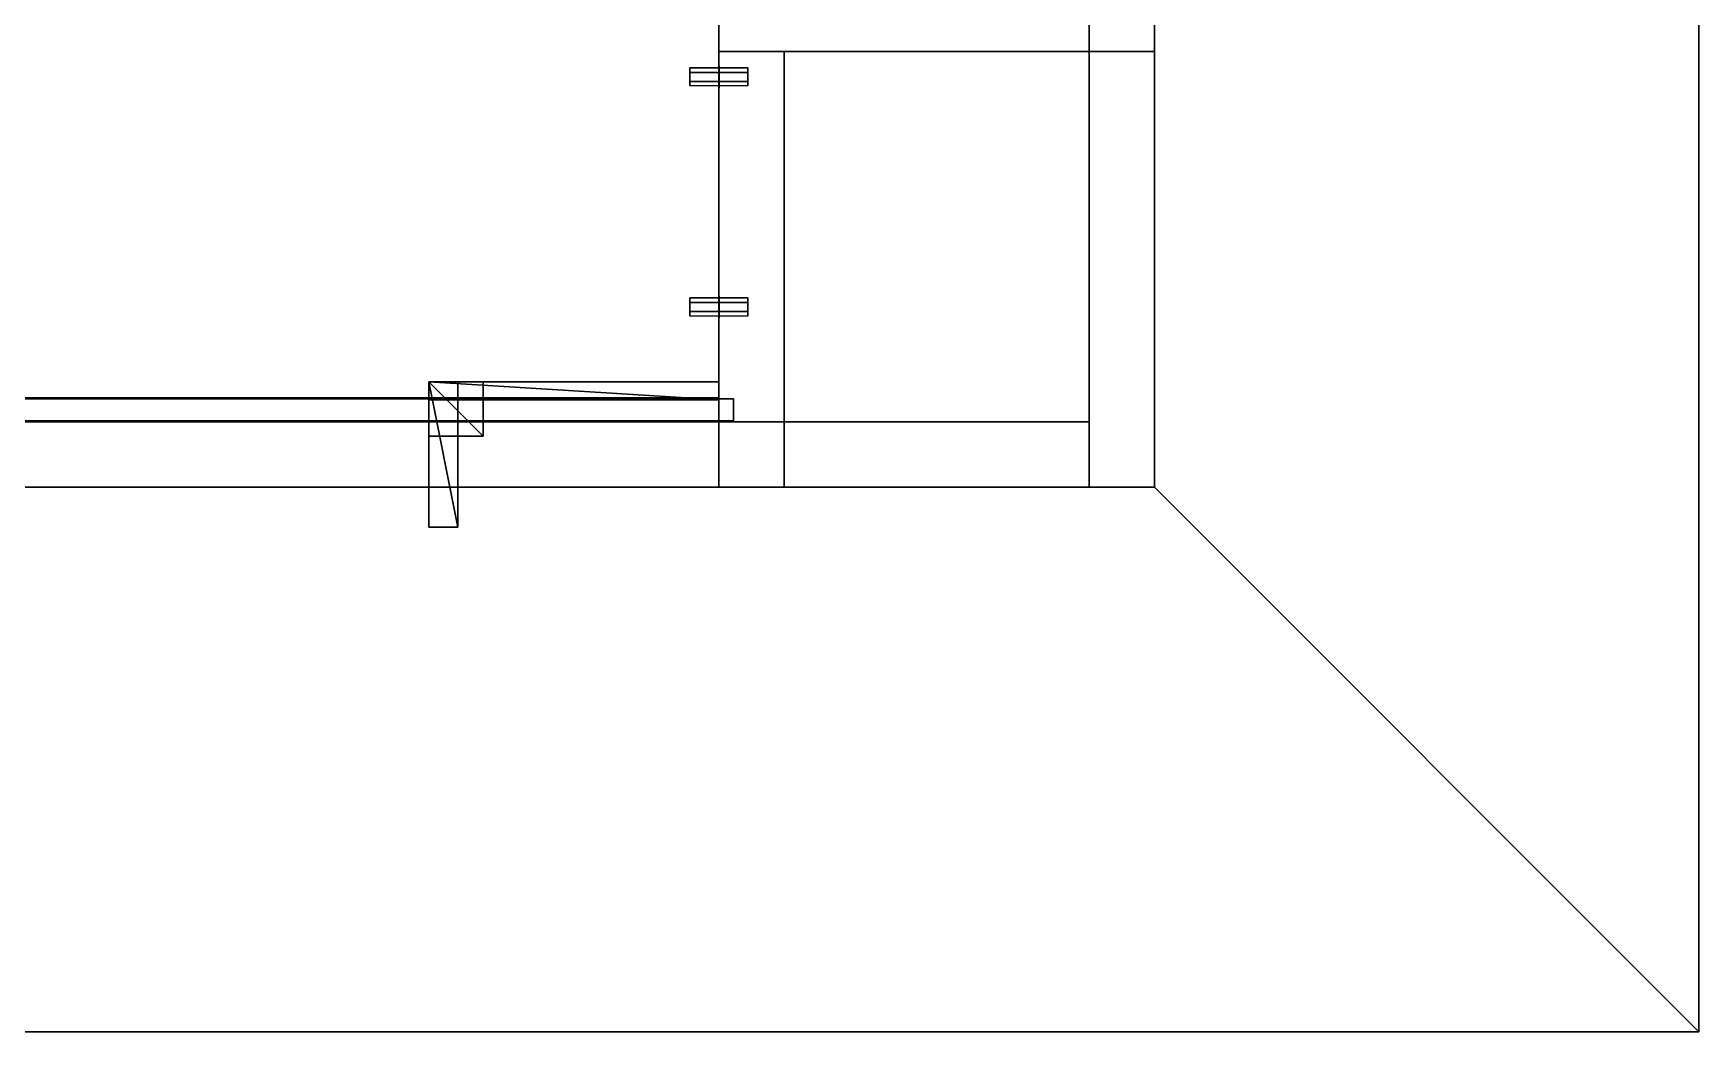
# Model space of a CAD drawing. Extents: x 0 to 4068, y -4475 to 0.
# Drawn here: x 3609 to 4068, y -4475 to -4200 of the extents above; entities that cross this region are included whole.
import ezdxf

# ---------------------------------------------------------------- set-up
doc = ezdxf.new("R2010")
doc.units = 0
for name, color, linetype in [('LAYER0', 7, 'CONTINUOUS'), ('LAYER197', 7, 'CONTINUOUS'), ('LAYER201', 7, 'CONTINUOUS'), ('LAYER202', 7, 'CONTINUOUS'), ('LAYER227', 2, 'CONTINUOUS'), ('LAYER228', 7, 'CONTINUOUS'), ('LAYER229', 253, 'CONTINUOUS'), ('LAYER230', 253, 'CONTINUOUS'), ('LAYER231', 253, 'CONTINUOUS'), ('LAYER232', 253, 'CONTINUOUS'), ('LAYER233', 253, 'CONTINUOUS'), ('LAYER234', 253, 'CONTINUOUS'), ('LAYER236', 7, 'CONTINUOUS'), ('LAYER238', 7, 'CONTINUOUS'), ('LAYER241', 7, 'CONTINUOUS'), ('LAYER246', 254, 'CONTINUOUS'), ('LAYER247', 254, 'CONTINUOUS'), ('LAYER357', 45, 'CONTINUOUS'), ('LAYER361', 7, 'CONTINUOUS'), ('LAYER4', 7, 'CONTINUOUS'), ('LAYER41', 7, 'CONTINUOUS'), ('LAYER410', 45, 'CONTINUOUS'), ('LAYER411', 45, 'CONTINUOUS'), ('LAYER42', 7, 'CONTINUOUS'), ('LAYER44', 7, 'CONTINUOUS'), ('LAYER49', 7, 'CONTINUOUS'), ('LAYER50', 7, 'CONTINUOUS'), ('LAYER51', 7, 'CONTINUOUS'), ('LAYER76', 2, 'CONTINUOUS'), ('LAYER77', 7, 'CONTINUOUS'), ('LAYER78', 253, 'CONTINUOUS'), ('LAYER79', 253, 'CONTINUOUS'), ('LAYER80', 253, 'CONTINUOUS'), ('LAYER81', 253, 'CONTINUOUS'), ('LAYER82', 253, 'CONTINUOUS'), ('LAYER824', 45, 'CONTINUOUS'), ('LAYER83', 253, 'CONTINUOUS'), ('LAYER84', 7, 'CONTINUOUS'), ('LAYER89', 254, 'CONTINUOUS'), ('LAYER90', 254, 'CONTINUOUS')]:
    doc.layers.add(name, color=color, linetype=linetype)

msp = doc.modelspace()

# ---------------------------------------------------------------- linework, layer by layer
at = {"layer": 'LAYER0', "invisible_edges": 1}
for points in [[(4068, 0), (0, -4475), (0, 0), (4068, 0)], [(4068, -4475, 5), (0, 0, 5), (0, -4475, 5), (4068, -4475, 5)], [(0, 0, 5), (4068, -4475, 5), (4068, 0, 5), (0, 0, 5)], [(0, -4475), (4068, 0), (4068, -4475), (0, -4475)], [(4068, 0), (4068, -4475, 5), (4068, -4475), (4068, 0)], [(4068, -4475, 5), (4068, 0), (4068, 0, 5), (4068, -4475, 5)], [(4068, -4475, 5), (0, -4475), (4068, -4475), (4068, -4475, 5)], [(0, -4475), (4068, -4475, 5), (0, -4475, 5), (0, -4475)]]:
    msp.add_3dface(points, dxfattribs=at)
at = {"layer": 'LAYER197', "invisible_edges": 1}
for points in [[(3518, -3434, 174), (3918, -4325, 174), (3918, -3434, 174), (3518, -3434, 174)], [(3918, -4325, 174), (3518, -3434, 174), (3518, -4325, 174), (3918, -4325, 174)], [(3518, -4325, 156), (3918, -3434, 156), (3918, -4325, 156), (3518, -4325, 156)], [(3918, -3434, 156), (3518, -4325, 156), (3518, -3434, 156), (3918, -3434, 156)], [(3918, -3434, 156), (3918, -4325, 174), (3918, -4325, 156), (3918, -3434, 156)], [(3918, -4325, 174), (3918, -3434, 156), (3918, -3434, 174), (3918, -4325, 174)], [(3518, -4325, 156), (3918, -4325, 174), (3518, -4325, 174), (3518, -4325, 156)], [(3918, -4325, 174), (3518, -4325, 156), (3918, -4325, 156), (3918, -4325, 174)]]:
    msp.add_3dface(points, dxfattribs=at)
at = {"layer": 'LAYER201', "invisible_edges": 1}
for points in [[(3798, -4205, 174), (3798, -4325, 880), (3798, -4205, 880), (3798, -4205, 174)], [(3798, -4325, 880), (3798, -4205, 174), (3798, -4325, 174), (3798, -4325, 880)], [(3816, -4205, 880), (3798, -4325, 880), (3816, -4325, 880), (3816, -4205, 880)], [(3798, -4325, 880), (3816, -4205, 880), (3798, -4205, 880), (3798, -4325, 880)], [(3798, -4205, 174), (3816, -4325, 174), (3798, -4325, 174), (3798, -4205, 174)], [(3816, -4325, 174), (3798, -4205, 174), (3816, -4205, 174), (3816, -4325, 174)], [(3816, -4205, 880), (3798, -4205, 174), (3798, -4205, 880), (3816, -4205, 880)], [(3798, -4205, 174), (3816, -4205, 880), (3816, -4205, 174), (3798, -4205, 174)], [(3816, -4325, 174), (3816, -4205, 880), (3816, -4325, 880), (3816, -4325, 174)], [(3816, -4205, 880), (3816, -4325, 174), (3816, -4205, 174), (3816, -4205, 880)], [(3816, -4325, 174), (3798, -4325, 880), (3798, -4325, 174), (3816, -4325, 174)], [(3798, -4325, 880), (3816, -4325, 174), (3816, -4325, 880), (3798, -4325, 880)]]:
    msp.add_3dface(points, dxfattribs=at)
at = {"layer": 'LAYER202', "invisible_edges": 1}
for points in [[(3918, -4205, 880), (3798, -4187, 880), (3798, -4205, 880), (3918, -4205, 880)], [(3798, -4187, 880), (3918, -4205, 880), (3918, -4187, 880), (3798, -4187, 880)], [(3798, -4205, 174), (3798, -4187, 880), (3798, -4187, 174), (3798, -4205, 174)], [(3798, -4187, 880), (3798, -4205, 174), (3798, -4205, 880), (3798, -4187, 880)], [(3918, -4187, 174), (3798, -4205, 174), (3798, -4187, 174), (3918, -4187, 174)], [(3798, -4205, 174), (3918, -4187, 174), (3918, -4205, 174), (3798, -4205, 174)], [(3918, -4205, 880), (3918, -4187, 174), (3918, -4187, 880), (3918, -4205, 880)], [(3918, -4187, 174), (3918, -4205, 880), (3918, -4205, 174), (3918, -4187, 174)], [(3798, -4205, 174), (3918, -4205, 880), (3798, -4205, 880), (3798, -4205, 174)], [(3918, -4205, 880), (3798, -4205, 174), (3918, -4205, 174), (3918, -4205, 880)]]:
    msp.add_3dface(points, dxfattribs=at)
at = {"layer": 'LAYER227'}
for points in [[(3798, -4296, 816), (3798, -4301, 816), (3718, -4296, 816), (3798, -4296, 816)], [(3718, -4296, 816), (3798, -4301, 816), (3718, -4301, 816), (3718, -4296, 816)], [(3718, -4296, 816), (3718, -4301, 816), (3718, -4296, 839), (3718, -4296, 816)], [(3718, -4296, 839), (3718, -4301, 816), (3718, -4301, 839), (3718, -4296, 839)], [(3798, -4296, 816), (3718, -4296, 816), (3798, -4296, 839), (3798, -4296, 816)], [(3798, -4296, 839), (3718, -4296, 816), (3718, -4296, 839), (3798, -4296, 839)], [(3798, -4296, 839), (3718, -4296, 839), (3798, -4301, 839), (3798, -4296, 839)], [(3798, -4301, 839), (3718, -4296, 839), (3718, -4301, 839), (3798, -4301, 839)], [(3798, -4296, 839), (3798, -4301, 839), (3798, -4296, 816), (3798, -4296, 839)], [(3798, -4296, 816), (3798, -4301, 839), (3798, -4301, 816), (3798, -4296, 816)], [(3798, -4301, 839), (3718, -4301, 839), (3798, -4301, 816), (3798, -4301, 839)], [(3798, -4301, 816), (3718, -4301, 839), (3718, -4301, 816), (3798, -4301, 816)]]:
    msp.add_3dface(points, dxfattribs=at)
at = {"layer": 'LAYER228', "invisible_edges": 1}
for points in [[(3718, -4296, 839), (3798, -4296, 816), (3718, -4296, 816), (3718, -4296, 839)], [(3798, -4296, 816), (3718, -4296, 839), (3798, -4296, 839), (3798, -4296, 816)], [(3718, -4301, 816), (3798, -4296, 816), (3798, -4301, 816), (3718, -4301, 816)], [(3798, -4296, 816), (3718, -4301, 816), (3718, -4296, 816), (3798, -4296, 816)], [(3718, -4296, 839), (3798, -4301, 839), (3798, -4296, 839), (3718, -4296, 839)], [(3798, -4301, 839), (3718, -4296, 839), (3718, -4301, 839), (3798, -4301, 839)], [(3718, -4301, 816), (3718, -4296, 839), (3718, -4296, 816), (3718, -4301, 816)], [(3718, -4296, 839), (3718, -4301, 816), (3718, -4301, 839), (3718, -4296, 839)], [(3798, -4301, 839), (3798, -4296, 816), (3798, -4296, 839), (3798, -4301, 839)], [(3798, -4296, 816), (3798, -4301, 839), (3798, -4301, 816), (3798, -4296, 816)], [(3798, -4301, 839), (3718, -4301, 816), (3798, -4301, 816), (3798, -4301, 839)], [(3718, -4301, 816), (3798, -4301, 839), (3718, -4301, 839), (3718, -4301, 816)]]:
    msp.add_3dface(points, dxfattribs=at)
at = {"layer": 'LAYER229'}
for points in [[(3733, -4296, 816), (3733, -4311, 816), (3718, -4296, 816), (3733, -4296, 816)], [(3718, -4296, 816), (3733, -4311, 816), (3718, -4311, 816), (3718, -4296, 816)], [(3718, -4296, 816), (3718, -4311, 816), (3718, -4296, 831), (3718, -4296, 816)], [(3718, -4296, 831), (3718, -4311, 816), (3718, -4311, 831), (3718, -4296, 831)], [(3733, -4296, 816), (3718, -4296, 816), (3733, -4296, 831), (3733, -4296, 816)], [(3733, -4296, 831), (3718, -4296, 816), (3718, -4296, 831), (3733, -4296, 831)], [(3733, -4296, 831), (3718, -4296, 831), (3733, -4311, 831), (3733, -4296, 831)], [(3733, -4311, 831), (3718, -4296, 831), (3718, -4311, 831), (3733, -4311, 831)], [(3733, -4296, 831), (3733, -4311, 831), (3733, -4296, 816), (3733, -4296, 831)], [(3733, -4296, 816), (3733, -4311, 831), (3733, -4311, 816), (3733, -4296, 816)], [(3733, -4311, 831), (3718, -4311, 831), (3733, -4311, 816), (3733, -4311, 831)], [(3733, -4311, 816), (3718, -4311, 831), (3718, -4311, 816), (3733, -4311, 816)]]:
    msp.add_3dface(points, dxfattribs=at)
at = {"layer": 'LAYER230'}
for points in [[(3733, -4296, 816), (3733, -4311, 816), (3718, -4296, 816), (3733, -4296, 816)], [(3718, -4296, 816), (3733, -4311, 816), (3718, -4311, 816), (3718, -4296, 816)], [(3718, -4296, 816), (3718, -4311, 816), (3718, -4296, 831), (3718, -4296, 816)], [(3718, -4296, 831), (3718, -4311, 816), (3718, -4311, 831), (3718, -4296, 831)], [(3733, -4296, 816), (3718, -4296, 816), (3733, -4296, 831), (3733, -4296, 816)], [(3733, -4296, 831), (3718, -4296, 816), (3718, -4296, 831), (3733, -4296, 831)], [(3733, -4296, 831), (3718, -4296, 831), (3733, -4311, 831), (3733, -4296, 831)], [(3733, -4311, 831), (3718, -4296, 831), (3718, -4311, 831), (3733, -4311, 831)], [(3733, -4296, 831), (3733, -4311, 831), (3733, -4296, 816), (3733, -4296, 831)], [(3733, -4296, 816), (3733, -4311, 831), (3733, -4311, 816), (3733, -4296, 816)], [(3733, -4311, 831), (3718, -4311, 831), (3733, -4311, 816), (3733, -4311, 831)], [(3733, -4311, 816), (3718, -4311, 831), (3718, -4311, 816), (3733, -4311, 816)]]:
    msp.add_3dface(points, dxfattribs=at)
at = {"layer": 'LAYER231'}
for points in [[(3733, -4296, 816), (3733, -4311, 816), (3718, -4296, 816), (3733, -4296, 816)], [(3718, -4296, 816), (3733, -4311, 816), (3718, -4311, 816), (3718, -4296, 816)], [(3718, -4296, 816), (3718, -4311, 816), (3718, -4296, 831), (3718, -4296, 816)], [(3718, -4296, 831), (3718, -4311, 816), (3718, -4311, 831), (3718, -4296, 831)], [(3733, -4296, 816), (3718, -4296, 816), (3733, -4296, 831), (3733, -4296, 816)], [(3733, -4296, 831), (3718, -4296, 816), (3718, -4296, 831), (3733, -4296, 831)], [(3733, -4296, 831), (3718, -4296, 831), (3733, -4311, 831), (3733, -4296, 831)], [(3733, -4311, 831), (3718, -4296, 831), (3718, -4311, 831), (3733, -4311, 831)], [(3733, -4296, 831), (3733, -4311, 831), (3733, -4296, 816), (3733, -4296, 831)], [(3733, -4296, 816), (3733, -4311, 831), (3733, -4311, 816), (3733, -4296, 816)], [(3733, -4311, 831), (3718, -4311, 831), (3733, -4311, 816), (3733, -4311, 831)], [(3733, -4311, 816), (3718, -4311, 831), (3718, -4311, 816), (3733, -4311, 816)]]:
    msp.add_3dface(points, dxfattribs=at)
at = {"layer": 'LAYER232'}
for points in [[(3733, -4296, 816), (3733, -4311, 816), (3718, -4296, 816), (3733, -4296, 816)], [(3718, -4296, 816), (3733, -4311, 816), (3718, -4311, 816), (3718, -4296, 816)], [(3718, -4296, 816), (3718, -4311, 816), (3718, -4296, 831), (3718, -4296, 816)], [(3718, -4296, 831), (3718, -4311, 816), (3718, -4311, 831), (3718, -4296, 831)], [(3733, -4296, 816), (3718, -4296, 816), (3733, -4296, 831), (3733, -4296, 816)], [(3733, -4296, 831), (3718, -4296, 816), (3718, -4296, 831), (3733, -4296, 831)], [(3733, -4296, 831), (3718, -4296, 831), (3733, -4311, 831), (3733, -4296, 831)], [(3733, -4311, 831), (3718, -4296, 831), (3718, -4311, 831), (3733, -4311, 831)], [(3733, -4296, 831), (3733, -4311, 831), (3733, -4296, 816), (3733, -4296, 831)], [(3733, -4296, 816), (3733, -4311, 831), (3733, -4311, 816), (3733, -4296, 816)], [(3733, -4311, 831), (3718, -4311, 831), (3733, -4311, 816), (3733, -4311, 831)], [(3733, -4311, 816), (3718, -4311, 831), (3718, -4311, 816), (3733, -4311, 816)]]:
    msp.add_3dface(points, dxfattribs=at)
at = {"layer": 'LAYER233'}
for points in [[(3726, -4296, 816), (3726, -4336, 816), (3718, -4296, 816), (3726, -4296, 816)], [(3718, -4296, 816), (3726, -4336, 816), (3718, -4336, 816), (3718, -4296, 816)], [(3718, -4296, 816), (3718, -4336, 816), (3718, -4296, 824), (3718, -4296, 816)], [(3718, -4296, 824), (3718, -4336, 816), (3718, -4336, 824), (3718, -4296, 824)], [(3726, -4296, 816), (3718, -4296, 816), (3726, -4296, 824), (3726, -4296, 816)], [(3726, -4296, 824), (3718, -4296, 816), (3718, -4296, 824), (3726, -4296, 824)], [(3726, -4296, 824), (3718, -4296, 824), (3726, -4336, 824), (3726, -4296, 824)], [(3726, -4336, 824), (3718, -4296, 824), (3718, -4336, 824), (3726, -4336, 824)], [(3726, -4296, 824), (3726, -4336, 824), (3726, -4296, 816), (3726, -4296, 824)], [(3726, -4296, 816), (3726, -4336, 824), (3726, -4336, 816), (3726, -4296, 816)], [(3726, -4336, 824), (3718, -4336, 824), (3726, -4336, 816), (3726, -4336, 824)], [(3726, -4336, 816), (3718, -4336, 824), (3718, -4336, 816), (3726, -4336, 816)]]:
    msp.add_3dface(points, dxfattribs=at)
at = {"layer": 'LAYER234'}
for points in [[(3798, -4296, 816), (3798, -4301, 816), (3718, -4296, 816), (3798, -4296, 816)], [(3718, -4296, 816), (3798, -4301, 816), (3718, -4301, 816), (3718, -4296, 816)], [(3718, -4296, 816), (3718, -4301, 816), (3718, -4296, 832), (3718, -4296, 816)], [(3718, -4296, 832), (3718, -4301, 816), (3718, -4301, 832), (3718, -4296, 832)], [(3798, -4296, 816), (3718, -4296, 816), (3798, -4296, 832), (3798, -4296, 816)], [(3798, -4296, 832), (3718, -4296, 816), (3718, -4296, 832), (3798, -4296, 832)], [(3798, -4296, 832), (3718, -4296, 832), (3798, -4301, 832), (3798, -4296, 832)], [(3798, -4301, 832), (3718, -4296, 832), (3718, -4301, 832), (3798, -4301, 832)], [(3798, -4296, 832), (3798, -4301, 832), (3798, -4296, 816), (3798, -4296, 832)], [(3798, -4296, 816), (3798, -4301, 832), (3798, -4301, 816), (3798, -4296, 816)], [(3798, -4301, 832), (3718, -4301, 832), (3798, -4301, 816), (3798, -4301, 832)], [(3798, -4301, 816), (3718, -4301, 832), (3718, -4301, 816), (3798, -4301, 816)]]:
    msp.add_3dface(points, dxfattribs=at)
at = {"layer": 'LAYER236', "invisible_edges": 1}
for points in [[(3802, -4300.7, 879.5), (3077, -4306.7, 879.5), (3802, -4306.7, 879.5), (3802, -4300.7, 879.5)], [(3077, -4306.7, 879.5), (3802, -4300.7, 879.5), (3077, -4300.7, 879.5), (3077, -4306.7, 879.5)], [(3077, -4300.7, 170), (3802, -4306.7, 170), (3077, -4306.7, 170), (3077, -4300.7, 170)], [(3802, -4306.7, 170), (3077, -4300.7, 170), (3802, -4300.7, 170), (3802, -4306.7, 170)], [(3802, -4300.7, 879.5), (3077, -4300.7, 170), (3077, -4300.7, 879.5), (3802, -4300.7, 879.5)], [(3077, -4300.7, 170), (3802, -4300.7, 879.5), (3802, -4300.7, 170), (3077, -4300.7, 170)], [(3802, -4306.7, 170), (3802, -4300.7, 879.5), (3802, -4306.7, 879.5), (3802, -4306.7, 170)], [(3802, -4300.7, 879.5), (3802, -4306.7, 170), (3802, -4300.7, 170), (3802, -4300.7, 879.5)], [(3802, -4306.7, 170), (3077, -4306.7, 879.5), (3077, -4306.7, 170), (3802, -4306.7, 170)], [(3077, -4306.7, 879.5), (3802, -4306.7, 170), (3802, -4306.7, 879.5), (3077, -4306.7, 879.5)]]:
    msp.add_3dface(points, dxfattribs=at)
at = {"layer": 'LAYER238', "invisible_edges": 1}
for points in [[(3798, -4307, 879.5), (3081, -4325, 879.5), (3798, -4325, 879.5), (3798, -4307, 879.5)], [(3081, -4325, 879.5), (3798, -4307, 879.5), (3081, -4307, 879.5), (3081, -4325, 879.5)], [(3081, -4307, 759.5), (3798, -4325, 759.5), (3081, -4325, 759.5), (3081, -4307, 759.5)], [(3798, -4325, 759.5), (3081, -4307, 759.5), (3798, -4307, 759.5), (3798, -4325, 759.5)], [(3798, -4307, 879.5), (3081, -4307, 759.5), (3081, -4307, 879.5), (3798, -4307, 879.5)], [(3081, -4307, 759.5), (3798, -4307, 879.5), (3798, -4307, 759.5), (3081, -4307, 759.5)], [(3798, -4325, 759.5), (3798, -4307, 879.5), (3798, -4325, 879.5), (3798, -4325, 759.5)], [(3798, -4307, 879.5), (3798, -4325, 759.5), (3798, -4307, 759.5), (3798, -4307, 879.5)], [(3798, -4325, 759.5), (3081, -4325, 879.5), (3081, -4325, 759.5), (3798, -4325, 759.5)], [(3081, -4325, 879.5), (3798, -4325, 759.5), (3798, -4325, 879.5), (3081, -4325, 879.5)]]:
    msp.add_3dface(points, dxfattribs=at)
at = {"layer": 'LAYER241'}
for points, invisible_edges in [([(3798, -4187, 526.5), (3538, -3434, 526.5), (3798, -4300.4, 526.5), (3798, -4187, 526.5)], 3), ([(3798, -4300.4, 526.5), (3538, -3434, 526.5), (3538, -3945, 526.5), (3798, -4300.4, 526.5)], 5), ([(3798, -4187, 508.5), (3081, -4300.4, 508.5), (3538, -3945, 508.5), (3798, -4187, 508.5)], 7), ([(3798, -4300.4, 526.5), (3538, -3945, 526.5), (3081, -4300.4, 526.5), (3798, -4300.4, 526.5)], 3), ([(3081, -4300.4, 508.5), (3798, -4187, 508.5), (3798, -4300.4, 508.5), (3081, -4300.4, 508.5)], 1), ([(3798, -4300.4, 526.5), (3798, -4187, 508.5), (3798, -4187, 526.5), (3798, -4300.4, 526.5)], 1), ([(3798, -4187, 508.5), (3798, -4300.4, 526.5), (3798, -4300.4, 508.5), (3798, -4187, 508.5)], 1), ([(3798, -4300.4, 526.5), (3081, -4300.4, 508.5), (3798, -4300.4, 508.5), (3798, -4300.4, 526.5)], 1), ([(3081, -4300.4, 508.5), (3798, -4300.4, 526.5), (3081, -4300.4, 526.5), (3081, -4300.4, 508.5)], 1)]:
    msp.add_3dface(points, dxfattribs=dict(at, invisible_edges=invisible_edges))
at = {"layer": 'LAYER246'}
for points in [[(3790, -4277.9, 506), (3790, -4272.9, 506), (3790, -4274.15, 508.165), (3790, -4276.65, 508.165)], [(3790, -4277.9, 506), (3790, -4276.65, 503.835), (3790, -4274.15, 503.835), (3790, -4272.9, 506)], [(3797.95, -4272.4, 506), (3797.95, -4278.4, 506), (3797.95, -4276.9, 508.598), (3797.95, -4273.9, 508.598)], [(3797.95, -4272.4, 506), (3797.95, -4278.4, 506), (3797.95, -4276.9, 503.402), (3797.95, -4273.9, 503.402)], [(3798.05, -4272.4, 506), (3798.05, -4278.4, 506), (3798.05, -4276.9, 508.598), (3798.05, -4273.9, 508.598)], [(3798.05, -4272.4, 506), (3798.05, -4278.4, 506), (3798.05, -4276.9, 503.402), (3798.05, -4273.9, 503.402)], [(3806, -4277.9, 506), (3806, -4272.9, 506), (3806, -4274.15, 508.165), (3806, -4276.65, 508.165)], [(3806, -4277.9, 506), (3806, -4276.65, 503.835), (3806, -4274.15, 503.835), (3806, -4272.9, 506)]]:
    msp.add_3dface(points, dxfattribs=at)
at = {"layer": 'LAYER247'}
for points in [[(3790, -4214.5, 506), (3790, -4209.5, 506), (3790, -4210.75, 508.165), (3790, -4213.25, 508.165)], [(3790, -4214.5, 506), (3790, -4213.25, 503.835), (3790, -4210.75, 503.835), (3790, -4209.5, 506)], [(3797.95, -4209, 506), (3797.95, -4215, 506), (3797.95, -4213.5, 508.598), (3797.95, -4210.5, 508.598)], [(3797.95, -4209, 506), (3797.95, -4215, 506), (3797.95, -4213.5, 503.402), (3797.95, -4210.5, 503.402)], [(3798.05, -4209, 506), (3798.05, -4215, 506), (3798.05, -4213.5, 508.598), (3798.05, -4210.5, 508.598)], [(3798.05, -4209, 506), (3798.05, -4215, 506), (3798.05, -4213.5, 503.402), (3798.05, -4210.5, 503.402)], [(3806, -4214.5, 506), (3806, -4209.5, 506), (3806, -4210.75, 508.165), (3806, -4213.25, 508.165)], [(3806, -4214.5, 506), (3806, -4213.25, 503.835), (3806, -4210.75, 503.835), (3806, -4209.5, 506)]]:
    msp.add_3dface(points, dxfattribs=at)
at = {"layer": 'LAYER357', "invisible_edges": 1}
for points in [[(3495, -4307, 898), (3900, -4325, 898), (3495, -4325, 898), (3495, -4307, 898)], [(3900, -4325, 898), (3495, -4307, 898), (3900, -4307, 898), (3900, -4325, 898)], [(3900, -4307, 1687), (3495, -4325, 1687), (3900, -4325, 1687), (3900, -4307, 1687)], [(3495, -4325, 1687), (3900, -4307, 1687), (3495, -4307, 1687), (3495, -4325, 1687)], [(3495, -4307, 898), (3900, -4307, 1687), (3900, -4307, 898), (3495, -4307, 898)], [(3900, -4307, 1687), (3495, -4307, 898), (3495, -4307, 1687), (3900, -4307, 1687)], [(3900, -4307, 1687), (3900, -4325, 898), (3900, -4307, 898), (3900, -4307, 1687)], [(3900, -4325, 898), (3900, -4307, 1687), (3900, -4325, 1687), (3900, -4325, 898)], [(3495, -4325, 1687), (3900, -4325, 898), (3900, -4325, 1687), (3495, -4325, 1687)], [(3900, -4325, 898), (3495, -4325, 1687), (3495, -4325, 898), (3900, -4325, 898)]]:
    msp.add_3dface(points, dxfattribs=at)
at = {"layer": 'LAYER361', "invisible_edges": 1}
for points in [[(4068, -2754, 5), (3918, -4325, 5), (3918, -2886, 5), (4068, -2754, 5)], [(3918, -4325, 5), (4068, -2754, 5), (4068, -4475, 5), (3918, -4325, 5)], [(3918, -2886, 2415), (4068, -4475, 2415), (4068, -2754, 2415), (3918, -2886, 2415)], [(4068, -2754, 5), (4068, -4475, 2415), (4068, -4475, 5), (4068, -2754, 5)], [(4068, -4475, 2415), (4068, -2754, 5), (4068, -2754, 2415), (4068, -4475, 2415)], [(3918, -2886, 2415), (3918, -4325, 5), (3918, -4325, 2415), (3918, -2886, 2415)], [(3918, -4325, 5), (3918, -2886, 2415), (3918, -2886, 5), (3918, -4325, 5)], [(4068, -4475, 2415), (3918, -2886, 2415), (3918, -4325, 2415), (4068, -4475, 2415)], [(3918, -4325, 2415), (4068, -4475, 5), (4068, -4475, 2415), (3918, -4325, 2415)], [(4068, -4475, 5), (3918, -4325, 2415), (3918, -4325, 5), (4068, -4475, 5)]]:
    msp.add_3dface(points, dxfattribs=at)
at = {"layer": 'LAYER4'}
for points, invisible_edges in [([(180, -4325, 5), (4068, -4475, 5), (30, -4475, 5), (180, -4325, 5)], 1), ([(4068, -4475, 2415), (180, -4325, 2415), (30, -4475, 2415), (4068, -4475, 2415)], 1), ([(4068, -4475, 5), (180, -4325, 5), (3918, -4325, 5), (4068, -4475, 5)], 1), ([(3918, -4325, 2415), (3345.5, -4325, 1847.5), (180, -4325, 2415), (3918, -4325, 2415)], 3), ([(180, -4325, 5), (804.5, -4325, 1129.5), (3918, -4325, 5), (180, -4325, 5)], 3), ([(180, -4325, 2415), (4068, -4475, 2415), (3918, -4325, 2415), (180, -4325, 2415)], 1), ([(864.5, -4325, 1129.5), (3918, -4325, 5), (804.5, -4325, 1129.5), (864.5, -4325, 1129.5)], 3), ([(3345.5, -4325, 1137.5), (3918, -4325, 5), (864.5, -4325, 1129.5), (3345.5, -4325, 1137.5)], 7), ([(3918, -4325, 2415), (3345.5, -4325, 1767.5), (3345.5, -4325, 1847.5), (3918, -4325, 2415)], 5), ([(3918, -4325, 2415), (3345.5, -4325, 1217.5), (3345.5, -4325, 1767.5), (3918, -4325, 2415)], 7), ([(3918, -4325, 2415), (3345.5, -4325, 1137.5), (3345.5, -4325, 1217.5), (3918, -4325, 2415)], 5), ([(3918, -4325, 5), (3345.5, -4325, 1137.5), (3918, -4325, 2415), (3918, -4325, 5)], 3), ([(3918, -4325, 5), (4068, -4475, 2415), (4068, -4475, 5), (3918, -4325, 5)], 1), ([(4068, -4475, 2415), (3918, -4325, 5), (3918, -4325, 2415), (4068, -4475, 2415)], 1), ([(4068, -4475, 2415), (30, -4475, 5), (4068, -4475, 5), (4068, -4475, 2415)], 1), ([(30, -4475, 5), (4068, -4475, 2415), (30, -4475, 2415), (30, -4475, 5)], 1)]:
    msp.add_3dface(points, dxfattribs=dict(at, invisible_edges=invisible_edges))
at = {"layer": 'LAYER41', "invisible_edges": 1}
for points in [[(3798, -4307, 2346), (3081, -4325, 2346), (3798, -4325, 2346), (3798, -4307, 2346)], [(3081, -4325, 2346), (3798, -4307, 2346), (3081, -4307, 2346), (3081, -4325, 2346)], [(3081, -4307, 2226), (3798, -4325, 2226), (3081, -4325, 2226), (3081, -4307, 2226)], [(3798, -4325, 2226), (3081, -4307, 2226), (3798, -4307, 2226), (3798, -4325, 2226)], [(3798, -4307, 2346), (3081, -4307, 2226), (3081, -4307, 2346), (3798, -4307, 2346)], [(3081, -4307, 2226), (3798, -4307, 2346), (3798, -4307, 2226), (3081, -4307, 2226)], [(3798, -4325, 2226), (3798, -4307, 2346), (3798, -4325, 2346), (3798, -4325, 2226)], [(3798, -4307, 2346), (3798, -4325, 2226), (3798, -4307, 2226), (3798, -4307, 2346)], [(3798, -4325, 2226), (3081, -4325, 2346), (3081, -4325, 2226), (3798, -4325, 2226)], [(3081, -4325, 2346), (3798, -4325, 2226), (3798, -4325, 2346), (3081, -4325, 2346)]]:
    msp.add_3dface(points, dxfattribs=at)
at = {"layer": 'LAYER410', "invisible_edges": 1}
for points in [[(3900, -4325, 898), (3918, -3434, 898), (3918, -4325, 898), (3900, -4325, 898)], [(3918, -3434, 898), (3900, -4325, 898), (3900, -3434, 898), (3918, -3434, 898)], [(3900, -3434, 1687), (3918, -4325, 1687), (3918, -3434, 1687), (3900, -3434, 1687)], [(3918, -4325, 1687), (3900, -3434, 1687), (3900, -4325, 1687), (3918, -4325, 1687)], [(3900, -4325, 898), (3900, -3434, 1687), (3900, -3434, 898), (3900, -4325, 898)], [(3900, -3434, 1687), (3900, -4325, 898), (3900, -4325, 1687), (3900, -3434, 1687)], [(3918, -4325, 1687), (3918, -3434, 898), (3918, -3434, 1687), (3918, -4325, 1687)], [(3918, -3434, 898), (3918, -4325, 1687), (3918, -4325, 898), (3918, -3434, 898)], [(3918, -4325, 1687), (3900, -4325, 898), (3918, -4325, 898), (3918, -4325, 1687)], [(3900, -4325, 898), (3918, -4325, 1687), (3900, -4325, 1687), (3900, -4325, 898)]]:
    msp.add_3dface(points, dxfattribs=at)
at = {"layer": 'LAYER411', "invisible_edges": 1}
for points in [[(3495, -4325, 1705), (3918, -3416, 1705), (3495, -3416, 1705), (3495, -4325, 1705)], [(3918, -3416, 1705), (3495, -4325, 1705), (3918, -4325, 1705), (3918, -3416, 1705)], [(3918, -4325, 1687), (3495, -3416, 1687), (3918, -3416, 1687), (3918, -4325, 1687)], [(3495, -3416, 1687), (3918, -4325, 1687), (3495, -4325, 1687), (3495, -3416, 1687)], [(3918, -4325, 1687), (3918, -3416, 1705), (3918, -4325, 1705), (3918, -4325, 1687)], [(3918, -3416, 1705), (3918, -4325, 1687), (3918, -3416, 1687), (3918, -3416, 1705)], [(3495, -4325, 1705), (3918, -4325, 1687), (3918, -4325, 1705), (3495, -4325, 1705)], [(3918, -4325, 1687), (3495, -4325, 1705), (3495, -4325, 1687), (3918, -4325, 1687)]]:
    msp.add_3dface(points, dxfattribs=at)
at = {"layer": 'LAYER42', "invisible_edges": 1}
for points in [[(3518, -3434, 2364), (3918, -4325, 2364), (3918, -3434, 2364), (3518, -3434, 2364)], [(3918, -4325, 2364), (3518, -3434, 2364), (3518, -4325, 2364), (3918, -4325, 2364)], [(3518, -4325, 2346), (3918, -3434, 2346), (3918, -4325, 2346), (3518, -4325, 2346)], [(3918, -3434, 2346), (3518, -4325, 2346), (3518, -3434, 2346), (3918, -3434, 2346)], [(3918, -3434, 2346), (3918, -4325, 2364), (3918, -4325, 2346), (3918, -3434, 2346)], [(3918, -4325, 2364), (3918, -3434, 2346), (3918, -3434, 2364), (3918, -4325, 2364)], [(3518, -4325, 2346), (3918, -4325, 2364), (3518, -4325, 2364), (3518, -4325, 2346)], [(3918, -4325, 2364), (3518, -4325, 2346), (3918, -4325, 2346), (3918, -4325, 2364)]]:
    msp.add_3dface(points, dxfattribs=at)
at = {"layer": 'LAYER44', "invisible_edges": 1}
for points in [[(3518, -3434, 1724), (3918, -4325, 1724), (3918, -3434, 1724), (3518, -3434, 1724)], [(3918, -4325, 1724), (3518, -3434, 1724), (3518, -4325, 1724), (3918, -4325, 1724)], [(3518, -4325, 1706), (3918, -3434, 1706), (3918, -4325, 1706), (3518, -4325, 1706)], [(3918, -3434, 1706), (3518, -4325, 1706), (3518, -3434, 1706), (3918, -3434, 1706)], [(3918, -3434, 1706), (3918, -4325, 1724), (3918, -4325, 1706), (3918, -3434, 1706)], [(3918, -4325, 1724), (3918, -3434, 1706), (3918, -3434, 1724), (3918, -4325, 1724)], [(3518, -4325, 1706), (3918, -4325, 1724), (3518, -4325, 1724), (3518, -4325, 1706)], [(3918, -4325, 1724), (3518, -4325, 1706), (3918, -4325, 1706), (3918, -4325, 1724)]]:
    msp.add_3dface(points, dxfattribs=at)
at = {"layer": 'LAYER49', "invisible_edges": 1}
for points in [[(3802, -4300.7, 2350), (3077, -4306.7, 2350), (3802, -4306.7, 2350), (3802, -4300.7, 2350)], [(3077, -4306.7, 2350), (3802, -4300.7, 2350), (3077, -4300.7, 2350), (3077, -4306.7, 2350)], [(3077, -4300.7, 1720), (3802, -4306.7, 1720), (3077, -4306.7, 1720), (3077, -4300.7, 1720)], [(3802, -4306.7, 1720), (3077, -4300.7, 1720), (3802, -4300.7, 1720), (3802, -4306.7, 1720)], [(3802, -4300.7, 2350), (3077, -4300.7, 1720), (3077, -4300.7, 2350), (3802, -4300.7, 2350)], [(3077, -4300.7, 1720), (3802, -4300.7, 2350), (3802, -4300.7, 1720), (3077, -4300.7, 1720)], [(3802, -4306.7, 1720), (3802, -4300.7, 2350), (3802, -4306.7, 2350), (3802, -4306.7, 1720)], [(3802, -4300.7, 2350), (3802, -4306.7, 1720), (3802, -4300.7, 1720), (3802, -4300.7, 2350)], [(3802, -4306.7, 1720), (3077, -4306.7, 2350), (3077, -4306.7, 1720), (3802, -4306.7, 1720)], [(3077, -4306.7, 2350), (3802, -4306.7, 1720), (3802, -4306.7, 2350), (3077, -4306.7, 2350)]]:
    msp.add_3dface(points, dxfattribs=at)
at = {"layer": 'LAYER50', "invisible_edges": 1}
for points in [[(3798, -4205, 1724), (3798, -4325, 2346), (3798, -4205, 2346), (3798, -4205, 1724)], [(3798, -4325, 2346), (3798, -4205, 1724), (3798, -4325, 1724), (3798, -4325, 2346)], [(3816, -4205, 2346), (3798, -4325, 2346), (3816, -4325, 2346), (3816, -4205, 2346)], [(3798, -4325, 2346), (3816, -4205, 2346), (3798, -4205, 2346), (3798, -4325, 2346)], [(3798, -4205, 1724), (3816, -4325, 1724), (3798, -4325, 1724), (3798, -4205, 1724)], [(3816, -4325, 1724), (3798, -4205, 1724), (3816, -4205, 1724), (3816, -4325, 1724)], [(3816, -4205, 2346), (3798, -4205, 1724), (3798, -4205, 2346), (3816, -4205, 2346)], [(3798, -4205, 1724), (3816, -4205, 2346), (3816, -4205, 1724), (3798, -4205, 1724)], [(3816, -4325, 1724), (3816, -4205, 2346), (3816, -4325, 2346), (3816, -4325, 1724)], [(3816, -4205, 2346), (3816, -4325, 1724), (3816, -4205, 1724), (3816, -4205, 2346)], [(3816, -4325, 1724), (3798, -4325, 2346), (3798, -4325, 1724), (3816, -4325, 1724)], [(3798, -4325, 2346), (3816, -4325, 1724), (3816, -4325, 2346), (3798, -4325, 2346)]]:
    msp.add_3dface(points, dxfattribs=at)
at = {"layer": 'LAYER51', "invisible_edges": 1}
for points in [[(3918, -4205, 2346), (3798, -4187, 2346), (3798, -4205, 2346), (3918, -4205, 2346)], [(3798, -4187, 2346), (3918, -4205, 2346), (3918, -4187, 2346), (3798, -4187, 2346)], [(3798, -4205, 1724), (3798, -4187, 2346), (3798, -4187, 1724), (3798, -4205, 1724)], [(3798, -4187, 2346), (3798, -4205, 1724), (3798, -4205, 2346), (3798, -4187, 2346)], [(3918, -4187, 1724), (3798, -4205, 1724), (3798, -4187, 1724), (3918, -4187, 1724)], [(3798, -4205, 1724), (3918, -4187, 1724), (3918, -4205, 1724), (3798, -4205, 1724)], [(3918, -4205, 2346), (3918, -4187, 1724), (3918, -4187, 2346), (3918, -4205, 2346)], [(3918, -4187, 1724), (3918, -4205, 2346), (3918, -4205, 1724), (3918, -4187, 1724)], [(3798, -4205, 1724), (3918, -4205, 2346), (3798, -4205, 2346), (3798, -4205, 1724)], [(3918, -4205, 2346), (3798, -4205, 1724), (3918, -4205, 1724), (3918, -4205, 2346)]]:
    msp.add_3dface(points, dxfattribs=at)
at = {"layer": 'LAYER76'}
for points in [[(3798, -4296, 2300), (3798, -4301, 2300), (3718, -4296, 2300), (3798, -4296, 2300)], [(3718, -4296, 2300), (3798, -4301, 2300), (3718, -4301, 2300), (3718, -4296, 2300)], [(3718, -4296, 2300), (3718, -4301, 2300), (3718, -4296, 2323), (3718, -4296, 2300)], [(3718, -4296, 2323), (3718, -4301, 2300), (3718, -4301, 2323), (3718, -4296, 2323)], [(3798, -4296, 2300), (3718, -4296, 2300), (3798, -4296, 2323), (3798, -4296, 2300)], [(3798, -4296, 2323), (3718, -4296, 2300), (3718, -4296, 2323), (3798, -4296, 2323)], [(3798, -4296, 2323), (3718, -4296, 2323), (3798, -4301, 2323), (3798, -4296, 2323)], [(3798, -4301, 2323), (3718, -4296, 2323), (3718, -4301, 2323), (3798, -4301, 2323)], [(3798, -4296, 2323), (3798, -4301, 2323), (3798, -4296, 2300), (3798, -4296, 2323)], [(3798, -4296, 2300), (3798, -4301, 2323), (3798, -4301, 2300), (3798, -4296, 2300)], [(3798, -4301, 2323), (3718, -4301, 2323), (3798, -4301, 2300), (3798, -4301, 2323)], [(3798, -4301, 2300), (3718, -4301, 2323), (3718, -4301, 2300), (3798, -4301, 2300)]]:
    msp.add_3dface(points, dxfattribs=at)
at = {"layer": 'LAYER77', "invisible_edges": 1}
for points in [[(3718, -4296, 2323), (3798, -4296, 2300), (3718, -4296, 2300), (3718, -4296, 2323)], [(3798, -4296, 2300), (3718, -4296, 2323), (3798, -4296, 2323), (3798, -4296, 2300)], [(3718, -4301, 2300), (3798, -4296, 2300), (3798, -4301, 2300), (3718, -4301, 2300)], [(3798, -4296, 2300), (3718, -4301, 2300), (3718, -4296, 2300), (3798, -4296, 2300)], [(3718, -4296, 2323), (3798, -4301, 2323), (3798, -4296, 2323), (3718, -4296, 2323)], [(3798, -4301, 2323), (3718, -4296, 2323), (3718, -4301, 2323), (3798, -4301, 2323)], [(3718, -4301, 2300), (3718, -4296, 2323), (3718, -4296, 2300), (3718, -4301, 2300)], [(3718, -4296, 2323), (3718, -4301, 2300), (3718, -4301, 2323), (3718, -4296, 2323)], [(3798, -4301, 2323), (3798, -4296, 2300), (3798, -4296, 2323), (3798, -4301, 2323)], [(3798, -4296, 2300), (3798, -4301, 2323), (3798, -4301, 2300), (3798, -4296, 2300)], [(3798, -4301, 2323), (3718, -4301, 2300), (3798, -4301, 2300), (3798, -4301, 2323)], [(3718, -4301, 2300), (3798, -4301, 2323), (3718, -4301, 2323), (3718, -4301, 2300)]]:
    msp.add_3dface(points, dxfattribs=at)
at = {"layer": 'LAYER78'}
for points in [[(3733, -4296, 2300), (3733, -4311, 2300), (3718, -4296, 2300), (3733, -4296, 2300)], [(3718, -4296, 2300), (3733, -4311, 2300), (3718, -4311, 2300), (3718, -4296, 2300)], [(3718, -4296, 2300), (3718, -4311, 2300), (3718, -4296, 2315), (3718, -4296, 2300)], [(3718, -4296, 2315), (3718, -4311, 2300), (3718, -4311, 2315), (3718, -4296, 2315)], [(3733, -4296, 2300), (3718, -4296, 2300), (3733, -4296, 2315), (3733, -4296, 2300)], [(3733, -4296, 2315), (3718, -4296, 2300), (3718, -4296, 2315), (3733, -4296, 2315)], [(3733, -4296, 2315), (3718, -4296, 2315), (3733, -4311, 2315), (3733, -4296, 2315)], [(3733, -4311, 2315), (3718, -4296, 2315), (3718, -4311, 2315), (3733, -4311, 2315)], [(3733, -4296, 2315), (3733, -4311, 2315), (3733, -4296, 2300), (3733, -4296, 2315)], [(3733, -4296, 2300), (3733, -4311, 2315), (3733, -4311, 2300), (3733, -4296, 2300)], [(3733, -4311, 2315), (3718, -4311, 2315), (3733, -4311, 2300), (3733, -4311, 2315)], [(3733, -4311, 2300), (3718, -4311, 2315), (3718, -4311, 2300), (3733, -4311, 2300)]]:
    msp.add_3dface(points, dxfattribs=at)
at = {"layer": 'LAYER79'}
for points in [[(3733, -4296, 2300), (3733, -4311, 2300), (3718, -4296, 2300), (3733, -4296, 2300)], [(3718, -4296, 2300), (3733, -4311, 2300), (3718, -4311, 2300), (3718, -4296, 2300)], [(3718, -4296, 2300), (3718, -4311, 2300), (3718, -4296, 2315), (3718, -4296, 2300)], [(3718, -4296, 2315), (3718, -4311, 2300), (3718, -4311, 2315), (3718, -4296, 2315)], [(3733, -4296, 2300), (3718, -4296, 2300), (3733, -4296, 2315), (3733, -4296, 2300)], [(3733, -4296, 2315), (3718, -4296, 2300), (3718, -4296, 2315), (3733, -4296, 2315)], [(3733, -4296, 2315), (3718, -4296, 2315), (3733, -4311, 2315), (3733, -4296, 2315)], [(3733, -4311, 2315), (3718, -4296, 2315), (3718, -4311, 2315), (3733, -4311, 2315)], [(3733, -4296, 2315), (3733, -4311, 2315), (3733, -4296, 2300), (3733, -4296, 2315)], [(3733, -4296, 2300), (3733, -4311, 2315), (3733, -4311, 2300), (3733, -4296, 2300)], [(3733, -4311, 2315), (3718, -4311, 2315), (3733, -4311, 2300), (3733, -4311, 2315)], [(3733, -4311, 2300), (3718, -4311, 2315), (3718, -4311, 2300), (3733, -4311, 2300)]]:
    msp.add_3dface(points, dxfattribs=at)
at = {"layer": 'LAYER80'}
for points in [[(3733, -4296, 2300), (3733, -4311, 2300), (3718, -4296, 2300), (3733, -4296, 2300)], [(3718, -4296, 2300), (3733, -4311, 2300), (3718, -4311, 2300), (3718, -4296, 2300)], [(3718, -4296, 2300), (3718, -4311, 2300), (3718, -4296, 2315), (3718, -4296, 2300)], [(3718, -4296, 2315), (3718, -4311, 2300), (3718, -4311, 2315), (3718, -4296, 2315)], [(3733, -4296, 2300), (3718, -4296, 2300), (3733, -4296, 2315), (3733, -4296, 2300)], [(3733, -4296, 2315), (3718, -4296, 2300), (3718, -4296, 2315), (3733, -4296, 2315)], [(3733, -4296, 2315), (3718, -4296, 2315), (3733, -4311, 2315), (3733, -4296, 2315)], [(3733, -4311, 2315), (3718, -4296, 2315), (3718, -4311, 2315), (3733, -4311, 2315)], [(3733, -4296, 2315), (3733, -4311, 2315), (3733, -4296, 2300), (3733, -4296, 2315)], [(3733, -4296, 2300), (3733, -4311, 2315), (3733, -4311, 2300), (3733, -4296, 2300)], [(3733, -4311, 2315), (3718, -4311, 2315), (3733, -4311, 2300), (3733, -4311, 2315)], [(3733, -4311, 2300), (3718, -4311, 2315), (3718, -4311, 2300), (3733, -4311, 2300)]]:
    msp.add_3dface(points, dxfattribs=at)
at = {"layer": 'LAYER81'}
for points in [[(3733, -4296, 2300), (3733, -4311, 2300), (3718, -4296, 2300), (3733, -4296, 2300)], [(3718, -4296, 2300), (3733, -4311, 2300), (3718, -4311, 2300), (3718, -4296, 2300)], [(3718, -4296, 2300), (3718, -4311, 2300), (3718, -4296, 2315), (3718, -4296, 2300)], [(3718, -4296, 2315), (3718, -4311, 2300), (3718, -4311, 2315), (3718, -4296, 2315)], [(3733, -4296, 2300), (3718, -4296, 2300), (3733, -4296, 2315), (3733, -4296, 2300)], [(3733, -4296, 2315), (3718, -4296, 2300), (3718, -4296, 2315), (3733, -4296, 2315)], [(3733, -4296, 2315), (3718, -4296, 2315), (3733, -4311, 2315), (3733, -4296, 2315)], [(3733, -4311, 2315), (3718, -4296, 2315), (3718, -4311, 2315), (3733, -4311, 2315)], [(3733, -4296, 2315), (3733, -4311, 2315), (3733, -4296, 2300), (3733, -4296, 2315)], [(3733, -4296, 2300), (3733, -4311, 2315), (3733, -4311, 2300), (3733, -4296, 2300)], [(3733, -4311, 2315), (3718, -4311, 2315), (3733, -4311, 2300), (3733, -4311, 2315)], [(3733, -4311, 2300), (3718, -4311, 2315), (3718, -4311, 2300), (3733, -4311, 2300)]]:
    msp.add_3dface(points, dxfattribs=at)
at = {"layer": 'LAYER82'}
for points in [[(3726, -4296, 2300), (3726, -4336, 2300), (3718, -4296, 2300), (3726, -4296, 2300)], [(3718, -4296, 2300), (3726, -4336, 2300), (3718, -4336, 2300), (3718, -4296, 2300)], [(3718, -4296, 2300), (3718, -4336, 2300), (3718, -4296, 2308), (3718, -4296, 2300)], [(3718, -4296, 2308), (3718, -4336, 2300), (3718, -4336, 2308), (3718, -4296, 2308)], [(3726, -4296, 2300), (3718, -4296, 2300), (3726, -4296, 2308), (3726, -4296, 2300)], [(3726, -4296, 2308), (3718, -4296, 2300), (3718, -4296, 2308), (3726, -4296, 2308)], [(3726, -4296, 2308), (3718, -4296, 2308), (3726, -4336, 2308), (3726, -4296, 2308)], [(3726, -4336, 2308), (3718, -4296, 2308), (3718, -4336, 2308), (3726, -4336, 2308)], [(3726, -4296, 2308), (3726, -4336, 2308), (3726, -4296, 2300), (3726, -4296, 2308)], [(3726, -4296, 2300), (3726, -4336, 2308), (3726, -4336, 2300), (3726, -4296, 2300)], [(3726, -4336, 2308), (3718, -4336, 2308), (3726, -4336, 2300), (3726, -4336, 2308)], [(3726, -4336, 2300), (3718, -4336, 2308), (3718, -4336, 2300), (3726, -4336, 2300)]]:
    msp.add_3dface(points, dxfattribs=at)
at = {"layer": 'LAYER824', "invisible_edges": 1}
for points in [[(3495, -3416, 880), (3918, -4325, 880), (3495, -4325, 880), (3495, -3416, 880)], [(3918, -4325, 880), (3495, -3416, 880), (3918, -3416, 880), (3918, -4325, 880)], [(3918, -3416, 898), (3495, -4325, 898), (3918, -4325, 898), (3918, -3416, 898)], [(3495, -4325, 898), (3918, -3416, 898), (3495, -3416, 898), (3495, -4325, 898)], [(3918, -3416, 898), (3918, -4325, 880), (3918, -3416, 880), (3918, -3416, 898)], [(3918, -4325, 880), (3918, -3416, 898), (3918, -4325, 898), (3918, -4325, 880)], [(3495, -4325, 898), (3918, -4325, 880), (3918, -4325, 898), (3495, -4325, 898)], [(3918, -4325, 880), (3495, -4325, 898), (3495, -4325, 880), (3918, -4325, 880)]]:
    msp.add_3dface(points, dxfattribs=at)
at = {"layer": 'LAYER83'}
for points in [[(3798, -4296, 2300), (3798, -4301, 2300), (3718, -4296, 2300), (3798, -4296, 2300)], [(3718, -4296, 2300), (3798, -4301, 2300), (3718, -4301, 2300), (3718, -4296, 2300)], [(3718, -4296, 2300), (3718, -4301, 2300), (3718, -4296, 2316), (3718, -4296, 2300)], [(3718, -4296, 2316), (3718, -4301, 2300), (3718, -4301, 2316), (3718, -4296, 2316)], [(3798, -4296, 2300), (3718, -4296, 2300), (3798, -4296, 2316), (3798, -4296, 2300)], [(3798, -4296, 2316), (3718, -4296, 2300), (3718, -4296, 2316), (3798, -4296, 2316)], [(3798, -4296, 2316), (3718, -4296, 2316), (3798, -4301, 2316), (3798, -4296, 2316)], [(3798, -4301, 2316), (3718, -4296, 2316), (3718, -4301, 2316), (3798, -4301, 2316)], [(3798, -4296, 2316), (3798, -4301, 2316), (3798, -4296, 2300), (3798, -4296, 2316)], [(3798, -4296, 2300), (3798, -4301, 2316), (3798, -4301, 2300), (3798, -4296, 2300)], [(3798, -4301, 2316), (3718, -4301, 2316), (3798, -4301, 2300), (3798, -4301, 2316)], [(3798, -4301, 2300), (3718, -4301, 2316), (3718, -4301, 2300), (3798, -4301, 2300)]]:
    msp.add_3dface(points, dxfattribs=at)
at = {"layer": 'LAYER84'}
for points, invisible_edges in [([(3798, -4187, 2044), (3538, -3434, 2044), (3798, -4300.4, 2044), (3798, -4187, 2044)], 3), ([(3798, -4300.4, 2044), (3538, -3434, 2044), (3538, -3945, 2044), (3798, -4300.4, 2044)], 5), ([(3798, -4187, 2026), (3081, -4300.4, 2026), (3538, -3945, 2026), (3798, -4187, 2026)], 7), ([(3798, -4300.4, 2044), (3538, -3945, 2044), (3081, -4300.4, 2044), (3798, -4300.4, 2044)], 3), ([(3081, -4300.4, 2026), (3798, -4187, 2026), (3798, -4300.4, 2026), (3081, -4300.4, 2026)], 1), ([(3798, -4300.4, 2044), (3798, -4187, 2026), (3798, -4187, 2044), (3798, -4300.4, 2044)], 1), ([(3798, -4187, 2026), (3798, -4300.4, 2044), (3798, -4300.4, 2026), (3798, -4187, 2026)], 1), ([(3798, -4300.4, 2044), (3081, -4300.4, 2026), (3798, -4300.4, 2026), (3798, -4300.4, 2044)], 1), ([(3081, -4300.4, 2026), (3798, -4300.4, 2044), (3081, -4300.4, 2044), (3081, -4300.4, 2026)], 1)]:
    msp.add_3dface(points, dxfattribs=dict(at, invisible_edges=invisible_edges))
at = {"layer": 'LAYER89'}
for points in [[(3790, -4277.9, 2023.5), (3790, -4272.9, 2023.5), (3790, -4274.15, 2025.665), (3790, -4276.65, 2025.665)], [(3790, -4277.9, 2023.5), (3790, -4276.65, 2021.335), (3790, -4274.15, 2021.335), (3790, -4272.9, 2023.5)], [(3797.95, -4272.4, 2023.5), (3797.95, -4278.4, 2023.5), (3797.95, -4276.9, 2026.098), (3797.95, -4273.9, 2026.098)], [(3797.95, -4272.4, 2023.5), (3797.95, -4278.4, 2023.5), (3797.95, -4276.9, 2020.902), (3797.95, -4273.9, 2020.902)], [(3798.05, -4272.4, 2023.5), (3798.05, -4278.4, 2023.5), (3798.05, -4276.9, 2026.098), (3798.05, -4273.9, 2026.098)], [(3798.05, -4272.4, 2023.5), (3798.05, -4278.4, 2023.5), (3798.05, -4276.9, 2020.902), (3798.05, -4273.9, 2020.902)], [(3806, -4277.9, 2023.5), (3806, -4272.9, 2023.5), (3806, -4274.15, 2025.665), (3806, -4276.65, 2025.665)], [(3806, -4277.9, 2023.5), (3806, -4276.65, 2021.335), (3806, -4274.15, 2021.335), (3806, -4272.9, 2023.5)]]:
    msp.add_3dface(points, dxfattribs=at)
at = {"layer": 'LAYER90'}
for points in [[(3790, -4214.5, 2023.5), (3790, -4209.5, 2023.5), (3790, -4210.75, 2025.665), (3790, -4213.25, 2025.665)], [(3790, -4214.5, 2023.5), (3790, -4213.25, 2021.335), (3790, -4210.75, 2021.335), (3790, -4209.5, 2023.5)], [(3797.95, -4209, 2023.5), (3797.95, -4215, 2023.5), (3797.95, -4213.5, 2026.098), (3797.95, -4210.5, 2026.098)], [(3797.95, -4209, 2023.5), (3797.95, -4215, 2023.5), (3797.95, -4213.5, 2020.902), (3797.95, -4210.5, 2020.902)], [(3798.05, -4209, 2023.5), (3798.05, -4215, 2023.5), (3798.05, -4213.5, 2026.098), (3798.05, -4210.5, 2026.098)], [(3798.05, -4209, 2023.5), (3798.05, -4215, 2023.5), (3798.05, -4213.5, 2020.902), (3798.05, -4210.5, 2020.902)], [(3806, -4214.5, 2023.5), (3806, -4209.5, 2023.5), (3806, -4210.75, 2025.665), (3806, -4213.25, 2025.665)], [(3806, -4214.5, 2023.5), (3806, -4213.25, 2021.335), (3806, -4210.75, 2021.335), (3806, -4209.5, 2023.5)]]:
    msp.add_3dface(points, dxfattribs=at)

# ---------------------------------------------------------------- meshes
at = {"layer": 'LAYER246'}
mesh = msp.add_polymesh((2, 6), dxfattribs=dict(at, n_close=True))
for k, corner in enumerate([(3790, -4277.9, 506), (3790, -4276.65, 508.165), (3790, -4274.15, 508.165), (3790, -4272.9, 506), (3790, -4274.15, 503.835), (3790, -4276.65, 503.835), (3806, -4277.9, 506), (3806, -4276.65, 508.165), (3806, -4274.15, 508.165), (3806, -4272.9, 506), (3806, -4274.15, 503.835), (3806, -4276.65, 503.835)]):
    mesh.set_mesh_vertex(divmod(k, 6), corner)
mesh = msp.add_polymesh((2, 6), dxfattribs=dict(at, n_close=True))
for k, corner in enumerate([(3797.95, -4278.4, 506), (3797.95, -4276.9, 508.598), (3797.95, -4273.9, 508.598), (3797.95, -4272.4, 506), (3797.95, -4273.9, 503.402), (3797.95, -4276.9, 503.402), (3798.05, -4278.4, 506), (3798.05, -4276.9, 508.598), (3798.05, -4273.9, 508.598), (3798.05, -4272.4, 506), (3798.05, -4273.9, 503.402), (3798.05, -4276.9, 503.402)]):
    mesh.set_mesh_vertex(divmod(k, 6), corner)
at = {"layer": 'LAYER247'}
mesh = msp.add_polymesh((2, 6), dxfattribs=dict(at, n_close=True))
for k, corner in enumerate([(3790, -4214.5, 506), (3790, -4213.25, 508.165), (3790, -4210.75, 508.165), (3790, -4209.5, 506), (3790, -4210.75, 503.835), (3790, -4213.25, 503.835), (3806, -4214.5, 506), (3806, -4213.25, 508.165), (3806, -4210.75, 508.165), (3806, -4209.5, 506), (3806, -4210.75, 503.835), (3806, -4213.25, 503.835)]):
    mesh.set_mesh_vertex(divmod(k, 6), corner)
mesh = msp.add_polymesh((2, 6), dxfattribs=dict(at, n_close=True))
for k, corner in enumerate([(3797.95, -4215, 506), (3797.95, -4213.5, 508.598), (3797.95, -4210.5, 508.598), (3797.95, -4209, 506), (3797.95, -4210.5, 503.402), (3797.95, -4213.5, 503.402), (3798.05, -4215, 506), (3798.05, -4213.5, 508.598), (3798.05, -4210.5, 508.598), (3798.05, -4209, 506), (3798.05, -4210.5, 503.402), (3798.05, -4213.5, 503.402)]):
    mesh.set_mesh_vertex(divmod(k, 6), corner)
at = {"layer": 'LAYER89'}
mesh = msp.add_polymesh((2, 6), dxfattribs=dict(at, n_close=True))
for k, corner in enumerate([(3790, -4277.9, 2023.5), (3790, -4276.65, 2025.665), (3790, -4274.15, 2025.665), (3790, -4272.9, 2023.5), (3790, -4274.15, 2021.335), (3790, -4276.65, 2021.335), (3806, -4277.9, 2023.5), (3806, -4276.65, 2025.665), (3806, -4274.15, 2025.665), (3806, -4272.9, 2023.5), (3806, -4274.15, 2021.335), (3806, -4276.65, 2021.335)]):
    mesh.set_mesh_vertex(divmod(k, 6), corner)
mesh = msp.add_polymesh((2, 6), dxfattribs=dict(at, n_close=True))
for k, corner in enumerate([(3797.95, -4278.4, 2023.5), (3797.95, -4276.9, 2026.098), (3797.95, -4273.9, 2026.098), (3797.95, -4272.4, 2023.5), (3797.95, -4273.9, 2020.902), (3797.95, -4276.9, 2020.902), (3798.05, -4278.4, 2023.5), (3798.05, -4276.9, 2026.098), (3798.05, -4273.9, 2026.098), (3798.05, -4272.4, 2023.5), (3798.05, -4273.9, 2020.902), (3798.05, -4276.9, 2020.902)]):
    mesh.set_mesh_vertex(divmod(k, 6), corner)
at = {"layer": 'LAYER90'}
mesh = msp.add_polymesh((2, 6), dxfattribs=dict(at, n_close=True))
for k, corner in enumerate([(3790, -4214.5, 2023.5), (3790, -4213.25, 2025.665), (3790, -4210.75, 2025.665), (3790, -4209.5, 2023.5), (3790, -4210.75, 2021.335), (3790, -4213.25, 2021.335), (3806, -4214.5, 2023.5), (3806, -4213.25, 2025.665), (3806, -4210.75, 2025.665), (3806, -4209.5, 2023.5), (3806, -4210.75, 2021.335), (3806, -4213.25, 2021.335)]):
    mesh.set_mesh_vertex(divmod(k, 6), corner)
mesh = msp.add_polymesh((2, 6), dxfattribs=dict(at, n_close=True))
for k, corner in enumerate([(3797.95, -4215, 2023.5), (3797.95, -4213.5, 2026.098), (3797.95, -4210.5, 2026.098), (3797.95, -4209, 2023.5), (3797.95, -4210.5, 2020.902), (3797.95, -4213.5, 2020.902), (3798.05, -4215, 2023.5), (3798.05, -4213.5, 2026.098), (3798.05, -4210.5, 2026.098), (3798.05, -4209, 2023.5), (3798.05, -4210.5, 2020.902), (3798.05, -4213.5, 2020.902)]):
    mesh.set_mesh_vertex(divmod(k, 6), corner)

doc.saveas('drawing.dxf')
